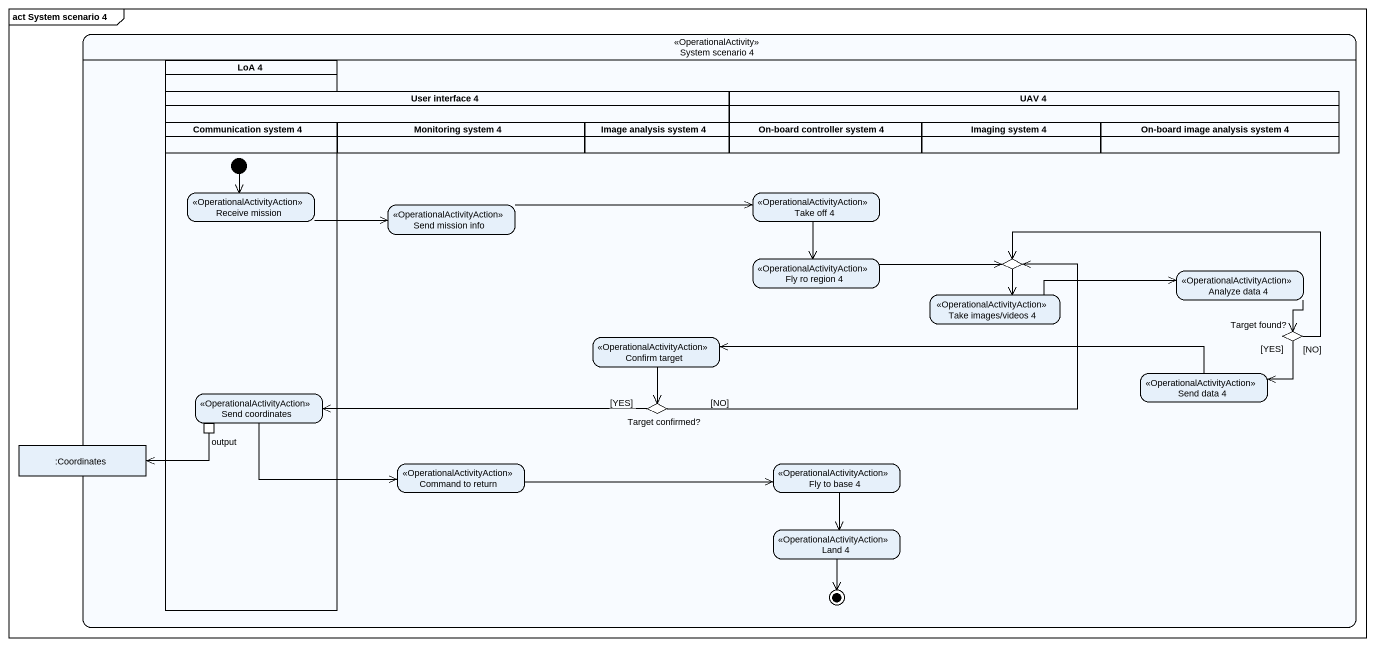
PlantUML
@startuml
mainframe act System scenario 4
hide empty description
state "System scenario 4" as System_scenario_4 <<OperationalActivity>> {
  state "LoA 4" as LoA_4 <<partition>> {
    state "Receive mission" as Receive_mission <<OperationalActivityAction>>
    state "Send coordinates" as Send_coordinates <<OperationalActivityAction>> {
      state output <<outputPin>>
    }
    [*] --> Receive_mission
  }
  state "User interface 4" as User_interface_4 <<partition>> {
    state "Communication system 4" as Communication_system_4 <<partition>>
    state "Monitoring system 4" as Monitoring_system_4 <<partition>>
    state "Image analysis system 4" as Image_analysis_system_4 <<partition>>
  }
  state "UAV 4" as UAV_4 <<partition>> {
    state "On-board controller system 4" as On_board_controller_system_4 <<partition>>
    state "Imaging system 4" as Imaging_system_4 <<partition>>
    state "On-board image analysis system 4" as On_board_image_analysis <<partition>>
  }
  state "Take off 4" as Take_off_4 <<OperationalActivityAction>>
  state "Send mission info" as Send_mission_info <<OperationalActivityAction>>
  state "Fly ro region 4" as Fly_ro_region_4 <<OperationalActivityAction>>
  state choice1 <<choice>>
  state "Analyze data 4" as Analyze_data_4 <<OperationalActivityAction>>
  state "Take images/videos 4" as Take_images_videos_4 <<OperationalActivityAction>>
  state "Confirm target" as Confirm_target <<OperationalActivityAction>>
  state "Target found?" as Target_found <<choice>>
  state "Send data 4" as Send_data_4 <<OperationalActivityAction>>
  state "Target confirmed?" as Target_confirmed <<choice>>
  state ":Coordinates" as Coordinates <<object>>
  state "Command to return" as Command_to_return <<OperationalActivityAction>>
  state "Fly to base 4" as Fly_to_base_4 <<OperationalActivityAction>>
  state "Land 4" as Land_4 <<OperationalActivityAction>>
  Land_4 --> [*]
}
Receive_mission -right-> Send_mission_info
Take_off_4 --> Fly_ro_region_4
Send_mission_info -right-> Take_off_4
Fly_ro_region_4 -right-> choice1
choice1 --> Take_images_videos_4
Analyze_data_4 --> Target_found
Take_images_videos_4 -right-> Analyze_data_4
Confirm_target --> Target_confirmed
Target_found -left-> choice1 : [NO]
Target_found -left-> Send_data_4 : [YES]
Send_coordinates -right-> Command_to_return
Send_data_4 -left-> Confirm_target
output -left-> Coordinates
Target_confirmed -right-> choice1 : [NO]
Target_confirmed -left-> Send_coordinates : [YES]
Command_to_return -right-> Fly_to_base_4
Fly_to_base_4 --> Land_4
@enduml
